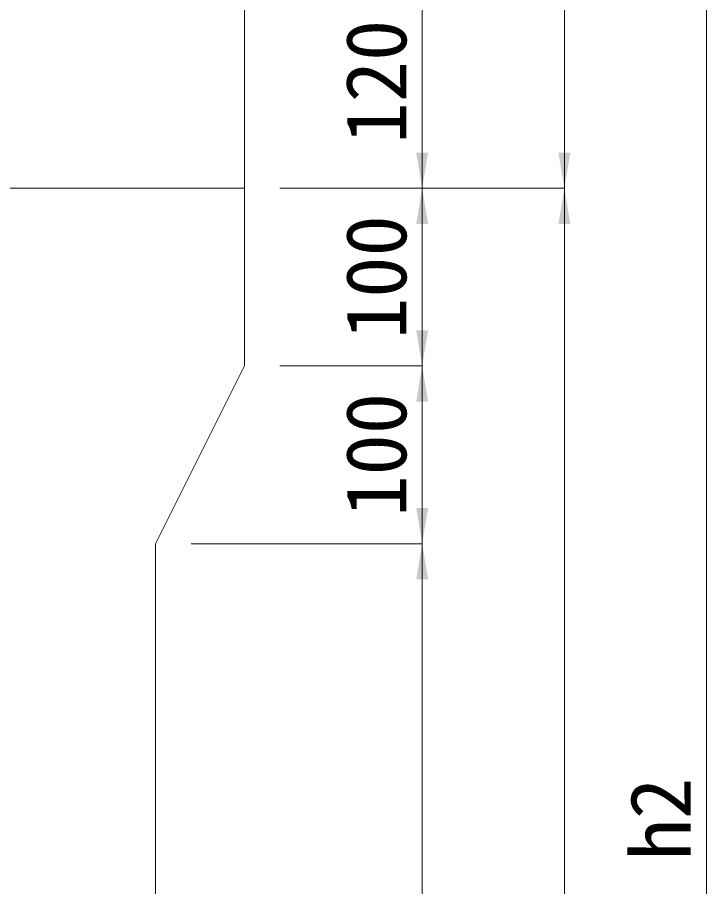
# Model space of a CAD drawing. Units: millimetres at full size, sheet at 1:20. Extents: x 77366 to 95666, y -7115 to 5664.
# Drawn here: x 89213.1 to 89600.8, y -3157.1 to -2667.9 of the extents above; entities that cross this region are included whole.
import ezdxf
from ezdxf.enums import TextEntityAlignment as Align

# ---------------------------------------------------------------- set-up
doc = ezdxf.new("R2010")
doc.units = ezdxf.units.MM
doc.header["$LTSCALE"] = 20
doc.layers.add('寸法線', color=7, linetype='Continuous', lineweight=13)
doc.layers.add('本体', color=2, linetype='Continuous', lineweight=20)
doc.styles.add('ＭＳ ゴシック', font='')
doc.styles.get('ＭＳ ゴシック').set_extended_font_data('MS Gothic')

# ---------------------------------------------------------------- blocks, each defined once
blk = doc.blocks.new('filled_arrow')
at = {"color": 0, "linetype": 'Continuous', "lineweight": -2}
blk.add_solid([(7.5, 1.25), (0, 0), (7.5, -1.25)], dxfattribs=at)

msp = doc.modelspace()

# ---------------------------------------------------------------- linework, layer by layer
at = {"layer": '寸法線'}
for p, q in [((89520.8, -2764.05), (89520.8, -2444.05)), ((89600.8, -2444.05), (89600.8, -3794.05)), ((89440.8, -2764.05), (89440.8, -2644.05)), ((89360.8, -2764.05), (89520.8, -2764.05)), ((89360.8, -2764.05), (89440.8, -2764.05)), ((89360.8, -2764.05), (89520.8, -2764.05)), ((89360.8, -2764.05), (89440.8, -2764.05)), ((89440.8, -2764.05), (89440.8, -2864.05)), ((89520.8, -3794.05), (89520.8, -2764.05)), ((89360.8, -2864.05), (89440.8, -2864.05)), ((89360.8, -2864.05), (89440.8, -2864.05)), ((89440.8, -2864.05), (89440.8, -2964.05)), ((89310.8, -2964.05), (89440.8, -2964.05)), ((89310.8, -2964.05), (89440.8, -2964.05)), ((89440.8, -2964.05), (89440.8, -3794.05))]:
    msp.add_line(p, q, dxfattribs=at)
at = {"layer": '本体'}
for p, q in [((89340.8, -2764.05), (89340.8, -2464.05)), ((88640.8, -2764.05), (89340.8, -2764.05)), ((88640.8, -2764.05), (89340.8, -2764.05)), ((89340.8, -2764.05), (89340.8, -2864.05)), ((89340.8, -2864.05), (89290.8, -2964.05)), ((89290.8, -2964.05), (89290.8, -3794.05))]:
    msp.add_line(p, q, dxfattribs=at)

# ---------------------------------------------------------------- block references
at = {"layer": '寸法線', "xscale": 2.67, "yscale": 2.67}
for p, rotation in [((89440.8, -2764.05), 90), ((89520.8, -2764.05), 90), ((89440.8, -2764.05), 270), ((89520.8, -2764.05), 270), ((89440.8, -2864.05), 90), ((89440.8, -2864.05), 270), ((89440.8, -2964.05), 90), ((89440.8, -2964.05), 270)]:
    msp.add_blockref('filled_arrow', p, dxfattribs=dict(at, rotation=rotation))

# ---------------------------------------------------------------- texts
at = {"layer": '寸法線', "style": 'ＭＳ ゴシック'}
for s, p in [('120', (89414.8, -2704.05)), ('100', (89414.8, -2814.05)), ('100', (89414.8, -2914.05)), ('h2', (89574.8, -3119.05))]:
    msp.add_text(s, height=34.18, rotation=90, dxfattribs=at).set_placement(p, align=Align.MIDDLE_CENTER)

doc.saveas('drawing.dxf')
